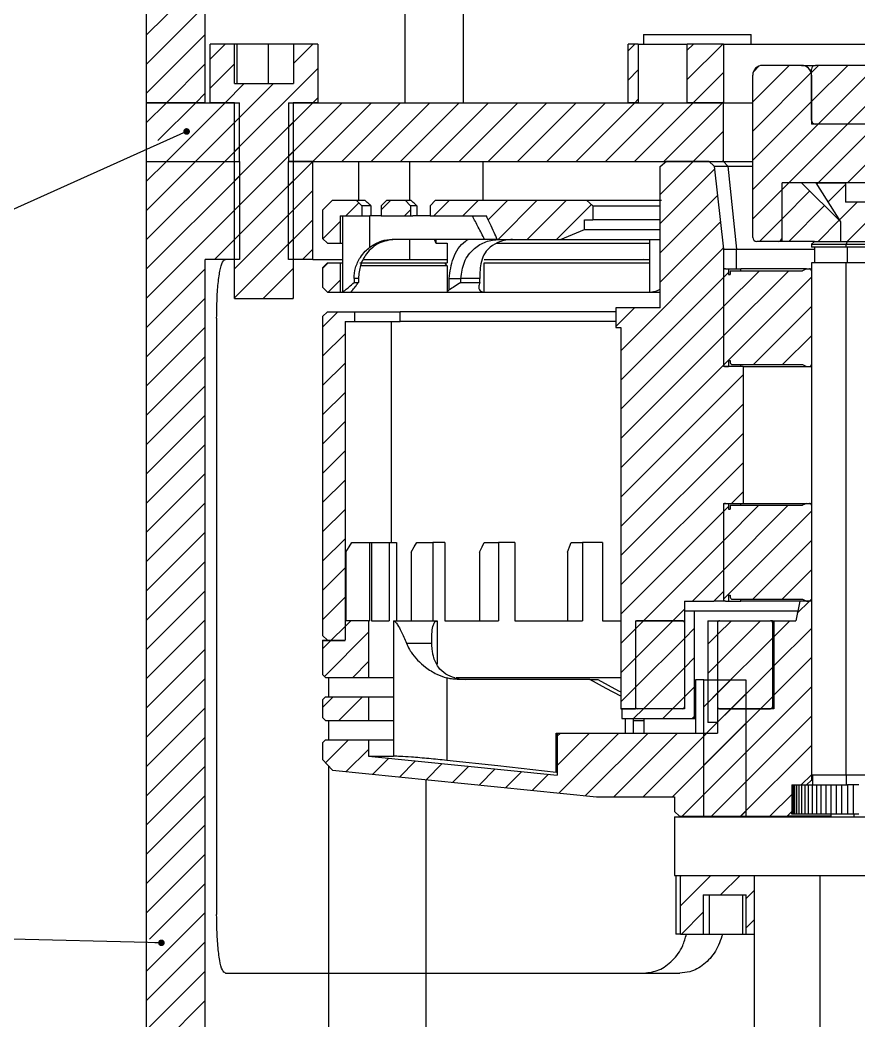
# Model space of a CAD drawing. Header units: millimetres. Extents: x -10 to 1189, y -23 to 841.
# Drawn here: x 392.6 to 521.4, y 525.8 to 679.4 of the extents above; entities that cross this region are included whole.
import ezdxf

# ---------------------------------------------------------------- set-up
doc = ezdxf.new("R2010")
doc.units = ezdxf.units.MM
doc.layers.add('10', color=7, linetype='Continuous')
doc.dimstyles.new('SLDDIMSTYLE0', dxfattribs={"dimtxt": 0.18, "dimasz": 1.016, "dimexe": 0, "dimexo": 0.0625, "dimgap": 0, "dimtad": 0, "dimtih": 1, "dimtoh": 1, "dimdec": 0, "dimrnd": 1e-09, "dimzin": 0, "dimdsep": 46, "dimtxsty": 'Standard', "dimblk1": 'DOT', "dimblk2": 'DOT', "dimsah": 1, "dimcen": 0.09, "dimadec": 0, "dimazin": 0, "dimtfac": 1.016, "dimtdec": 0, "dimtofl": 0, "dimtmove": 0, "dimatfit": 3, "dimldrblk": 'DOT', "dimfxl": 0, "dimfrac": 2, "dimtolj": 1, "dimtzin": 0, "dimarcsym": 0})

# ---------------------------------------------------------------- blocks, each defined once
blk = doc.blocks.new('SW_HATCH_0')
at = {"color": 0, "linetype": 'Continuous', "lineweight": 18}
for p, q in [((-150, 357.38), (-141, 366.38)), ((-150, 352.89), (-141, 361.89)), ((-150, 348.4), (-141, 357.4)), ((-140.25, 353.66), (-138, 355.91)), ((-127.46, 352.98), (-124.53, 355.91)), ((-76.12, 354.93), (-75.14, 355.91)), ((-67.07, 355), (-66.16, 355.91)), ((-67.07, 350.51), (-61.67, 355.91)), ((-147, 346.91), (-141, 352.91)), ((-140.25, 349.17), (-136.54, 352.89)), ((-136.5, 339.45), (-123.75, 352.2)), ((-76.12, 350.44), (-74.57, 351.99)), ((-57, 347.11), (-51.42, 352.69)), ((-56.91, 351.69), (-56, 352.6)), ((-48, 351.62), (-46.93, 352.69)), ((-48, 347.13), (-42.44, 352.69)), ((-46.95, 343.69), (-37.95, 352.69)), ((-42.46, 343.69), (-33.46, 352.69)), ((-66.18, 346.91), (-61.5, 351.59)), ((-57, 342.62), (-48.05, 351.57)), ((-138.02, 346.91), (-135.02, 349.91)), ((-136.5, 343.94), (-130.53, 349.91)), ((-142.51, 346.91), (-141, 348.42)), ((-124.55, 346.91), (-123.75, 347.71)), ((-75.16, 346.91), (-74.57, 347.5)), ((-61.69, 346.91), (-61.5, 347.1)), ((-57, 338.13), (-48, 347.13)), ((-150, 343.91), (-147, 346.91)), ((-148.25, 341.17), (-142.51, 346.91)), ((-147.02, 337.91), (-138.02, 346.91)), ((-128.25, 343.21), (-124.55, 346.91)), ((-128.25, 338.72), (-120.06, 346.91)), ((-124.57, 337.91), (-115.57, 346.91)), ((-120.08, 337.91), (-111.08, 346.91)), ((-115.59, 337.91), (-106.59, 346.91)), ((-111.1, 337.91), (-102.1, 346.91)), ((-106.61, 337.91), (-97.61, 346.91)), ((-102.12, 337.91), (-93.12, 346.91)), ((-97.63, 337.91), (-88.63, 346.91)), ((-93.14, 337.91), (-84.14, 346.91)), ((-88.65, 337.91), (-79.65, 346.91)), ((-84.16, 337.91), (-75.16, 346.91)), ((-79.67, 337.91), (-70.67, 346.91)), ((-75.18, 337.91), (-66.18, 346.91)), ((-70.69, 337.91), (-61.69, 346.91)), ((-142.53, 337.91), (-135.75, 344.69)), ((-136.5, 334.96), (-127.5, 343.96)), ((-66.2, 337.91), (-61.5, 342.61)), ((-57, 333.64), (-46.95, 343.69)), ((-51.46, 334.69), (-42.46, 343.69)), ((-46.97, 334.69), (-37.97, 343.69)), ((-42.48, 334.69), (-33.48, 343.69)), ((-138.04, 337.91), (-135.75, 340.2)), ((-136.5, 330.47), (-127.5, 339.47)), ((-150, 325.95), (-138.04, 337.91)), ((-150, 330.44), (-142.53, 337.91)), ((-150, 334.93), (-147.02, 337.91)), ((-128.25, 334.23), (-124.57, 337.91)), ((-71.21, 332.9), (-66.12, 337.99)), ((-61.71, 337.91), (-61.5, 338.12)), ((-71.21, 328.41), (-62.86, 336.76)), ((-150, 321.46), (-135.75, 335.71)), ((-136.5, 325.98), (-127.5, 334.98)), ((-128.25, 329.74), (-124.5, 333.49)), ((-57, 329.15), (-52.5, 333.65)), ((-52.5, 333.65), (-51.46, 334.69)), ((-52.5, 329.16), (-48.24, 333.42)), ((-47.14, 334.52), (-46.97, 334.69)), ((-45.42, 331.75), (-42.75, 334.42)), ((-114, 330.52), (-112.53, 331.99)), ((-105.95, 329.59), (-103.55, 331.99)), ((-101.46, 329.59), (-99.06, 331.99)), ((-97.58, 328.98), (-94.57, 331.99)), ((-96.08, 325.99), (-90.08, 331.99)), ((-91.59, 325.99), (-85.59, 331.99)), ((-71.21, 323.92), (-62.41, 332.72)), ((-150, 316.97), (-135.75, 331.22)), ((-136.5, 321.49), (-127.5, 330.49)), ((-119.42, 329.59), (-117.43, 331.58)), ((-110.44, 329.59), (-109.5, 330.53)), ((-87.1, 325.99), (-81.75, 331.34)), ((-51.48, 325.69), (-45.99, 331.18)), ((-43.69, 328.99), (-40.99, 331.69)), ((-42.5, 325.69), (-36.5, 331.69)), ((-128.25, 325.25), (-124.5, 329)), ((-122.94, 326.08), (-120.3, 328.71)), ((-71.21, 319.43), (-61.97, 328.68)), ((-55.97, 325.69), (-52.5, 329.16)), ((-46.99, 325.69), (-43.75, 328.93)), ((-139.57, 322.91), (-135.75, 326.73)), ((-136.5, 317), (-127.5, 326)), ((-126.1, 322.91), (-124.5, 324.51)), ((-77.25, 308.9), (-61.52, 324.63)), ((-150, 312.48), (-141, 321.48)), ((-132.1, 316.91), (-127.5, 321.51)), ((-123, 321.52), (-122.13, 322.39)), ((-61.5, 311.18), (-51.49, 321.19)), ((-61.5, 315.67), (-55.98, 321.19)), ((-122.14, 317.89), (-120.3, 319.73)), ((-77.25, 304.41), (-61.5, 320.16)), ((-61.5, 320.16), (-60.75, 320.91)), ((-61.49, 306.7), (-48, 320.19)), ((-150, 307.99), (-141, 316.99)), ((-127.61, 316.91), (-127.5, 317.02)), ((-123, 312.54), (-120.65, 314.89)), ((-78, 312.64), (-75.15, 315.49)), ((-77.25, 299.92), (-61.5, 315.67)), ((-56.91, 306.79), (-48, 315.7)), ((-150, 303.5), (-141, 312.5)), ((-123, 308.05), (-119.55, 311.5)), ((-77.25, 295.43), (-61.5, 311.18)), ((-52.42, 306.79), (-48, 311.21)), ((-150, 299.01), (-141, 308.01)), ((-123, 303.56), (-119.55, 307.01)), ((-77.25, 290.94), (-61.5, 306.69)), ((-48.22, 306.5), (-48.01, 306.71)), ((-77.25, 286.45), (-58.5, 305.2)), ((-150, 294.52), (-141, 303.52)), ((-123, 299.07), (-119.55, 302.52)), ((-77.25, 281.96), (-58.5, 300.71)), ((-150, 290.03), (-141, 299.03)), ((-123, 294.58), (-119.55, 298.03)), ((-77.25, 277.47), (-58.5, 296.22)), ((-150, 285.54), (-141, 294.54)), ((-123, 290.09), (-119.55, 293.54)), ((-77.25, 272.98), (-58.5, 291.73)), ((-150, 281.05), (-141, 290.05)), ((-123, 285.6), (-119.55, 289.05)), ((-60.25, 285.49), (-58.5, 287.24)), ((-150, 276.56), (-141, 285.56)), ((-123, 281.11), (-119.55, 284.56)), ((-77.25, 268.49), (-61.5, 284.24)), ((-61.5, 275.26), (-51.57, 285.19)), ((-61.5, 279.75), (-56.06, 285.19)), ((-61.5, 284.24), (-60.75, 284.99)), ((-61.5, 270.77), (-48, 284.27)), ((-150, 272.07), (-141, 281.07)), ((-123, 276.62), (-119.55, 280.07)), ((-73.76, 267.49), (-61.5, 279.75)), ((-56.99, 270.79), (-48, 279.78)), ((-150, 267.58), (-141, 276.58)), ((-123, 272.13), (-119.55, 275.58)), ((-66.27, 270.49), (-61.5, 275.26)), ((-52.5, 270.79), (-48, 275.29)), ((-150, 263.09), (-141, 272.09)), ((-123, 267.64), (-119.55, 271.09)), ((-50.17, 268.63), (-48.31, 270.49)), ((-48.31, 270.49), (-48, 270.8)), ((-69.27, 267.49), (-67.5, 269.26)), ((-150, 258.6), (-141, 267.6)), ((-119.55, 266.6), (-118.66, 267.49)), ((-75, 266.25), (-73.76, 267.49)), ((-75, 261.76), (-69.27, 267.49)), ((-62.4, 260.89), (-55.8, 267.49)), ((-62.4, 265.38), (-60.29, 267.49)), ((-53.76, 265.04), (-51.31, 267.49)), ((-122.71, 258.95), (-115.95, 265.71)), ((-121.66, 264.49), (-119.55, 266.6)), ((-77.25, 264), (-75, 266.25)), ((-67.5, 264.77), (-66, 266.27)), ((-53.76, 260.55), (-48, 266.31)), ((-123, 263.15), (-121.66, 264.49)), ((-75, 257.27), (-67.5, 264.77)), ((-63.9, 263.88), (-62.4, 265.38)), ((-62.4, 256.4), (-54, 264.8)), ((-150, 254.11), (-141, 263.11)), ((-118.38, 258.79), (-115.95, 261.22)), ((-77.25, 259.51), (-75, 261.76)), ((-67.5, 260.28), (-66, 261.78)), ((-53.76, 256.06), (-48, 261.82)), ((-73.79, 253.99), (-67.5, 260.28)), ((-63.9, 259.39), (-62.4, 260.89)), ((-60.32, 253.99), (-54, 260.31)), ((-150, 249.62), (-141, 258.62)), ((-64.5, 254.3), (-60.38, 258.41)), ((-77.25, 255.02), (-75, 257.27)), ((-67.84, 237.49), (-48, 257.33)), ((-67.5, 255.79), (-66, 257.29)), ((-123, 254.17), (-121.38, 255.79)), ((-120.49, 252.19), (-116.89, 255.79)), ((-69.3, 253.99), (-67.5, 255.79)), ((-64.5, 249.81), (-58.06, 256.25)), ((-63.9, 254.9), (-62.4, 256.4)), ((-55.83, 253.99), (-54, 255.82)), ((-150, 245.13), (-141, 254.13)), ((-75.29, 252.49), (-73.79, 253.99)), ((-70.8, 252.49), (-69.3, 253.99)), ((-69.33, 240.49), (-55.83, 253.99)), ((-62.4, 251.91), (-60.32, 253.99)), ((-116, 252.19), (-115.95, 252.24)), ((-66.31, 252.49), (-66, 252.8)), ((-63.35, 237.49), (-48, 252.84)), ((-62.42, 251.89), (-62.4, 251.91)), ((-64.5, 245.32), (-58.06, 251.76)), ((-150, 240.64), (-141, 249.64)), ((-122.53, 245.66), (-119, 249.19)), ((-87, 245.27), (-82.03, 250.24)), ((-87, 249.76), (-86.52, 250.24)), ((-86.72, 241.06), (-77.54, 250.24)), ((-82.64, 240.65), (-73.05, 250.24)), ((-78.31, 240.49), (-68.56, 250.24)), ((-73.82, 240.49), (-64.07, 250.24)), ((-119.37, 244.33), (-115.95, 247.75)), ((-64.5, 240.83), (-58.06, 247.27)), ((-58.86, 237.49), (-48, 248.35)), ((-115.29, 243.92), (-112.83, 246.38)), ((-111.21, 243.51), (-108.74, 245.98)), ((-150, 236.15), (-141, 245.15)), ((-107.13, 243.1), (-104.66, 245.57)), ((-103.05, 242.69), (-100.58, 245.16)), ((-98.97, 242.28), (-96.5, 244.75)), ((-94.88, 241.88), (-92.42, 244.34)), ((-90.8, 241.47), (-88.33, 243.93)), ((-63.42, 237.41), (-58.06, 242.78)), ((-49.57, 242.29), (-48, 243.86)), ((-150, 231.66), (-141, 240.66)), ((-54.37, 237.49), (-51.03, 240.83)), ((-58.93, 237.41), (-58.06, 238.29)), ((-150, 227.17), (-141, 236.17)), ((-150, 222.68), (-141, 231.68)), ((-68.09, 223.77), (-63.44, 228.41)), ((-68.09, 228.26), (-67.93, 228.41)), ((-61.95, 225.41), (-58.95, 228.41)), ((-149.56, 218.63), (-141, 227.19)), ((-58.03, 224.85), (-56.77, 226.11)), ((-150, 213.7), (-141, 222.7)), ((-67.95, 219.41), (-64.6, 222.77)), ((-58.03, 220.36), (-56.77, 221.62)), ((-150, 209.21), (-141, 218.21)), ((-150, 204.72), (-141, 213.72)), ((-150, 200.23), (-141, 209.23))]:
    blk.add_line(p, q, dxfattribs=at)
blk = doc.blocks.new('_Dot')
at = {"color": 0, "linetype": 'ByBlock', "lineweight": -2}
blk.add_line((-0.5, 0), (-1, 0), dxfattribs=at)
at = {"color": 0, "linetype": 'ByBlock', "const_width": 0.5}
blk.add_lwpolyline([(-0.25, 0, 1), (0.25, 0, 1)], format="xyb", close=True, dxfattribs=at)

msp = doc.modelspace()

# ---------------------------------------------------------------- linework, layer by layer
at = {"color": 7, "linetype": 'Continuous', "lineweight": 25}
for p, q in [((412.06, 666.67), (412.06, 696.67)), ((421.06, 666.67), (421.06, 696.67)), ((451.69, 681.67), (451.69, 666.67)), ((460.69, 666.67), (460.69, 681.67)), ((488.3, 677.17), (488.3, 675.67)), ((488.3, 677.17), (504.8, 677.17)), ((504.8, 675.67), (504.8, 677.17)), ((421.81, 666.67), (421.81, 675.67)), ((425.53, 675.67), (421.81, 675.67)), ((425.53, 669.67), (425.53, 675.67)), ((425.93, 675.67), (425.53, 675.67)), ((425.93, 675.67), (425.93, 669.67)), ((430.72, 675.67), (425.93, 675.67)), ((430.72, 675.67), (430.72, 669.67)), ((434.6, 675.67), (430.72, 675.67)), ((434.6, 675.67), (434.6, 669.67)), ((438.31, 675.67), (434.6, 675.67)), ((438.31, 675.67), (438.31, 666.67)), ((485.94, 666.67), (485.94, 675.67)), ((487.49, 675.67), (485.94, 675.67)), ((487.49, 675.67), (487.49, 666.67)), ((487.49, 675.67), (494.99, 675.67)), ((494.99, 666.67), (494.99, 675.67)), ((500.56, 675.67), (494.99, 675.67)), ((500.56, 675.67), (500.56, 666.67)), ((500.56, 675.67), (545.56, 675.67)), ((512.56, 672.44), (506.56, 672.44)), ((512.56, 672.44), (514.66, 672.44)), ((514.06, 664.04), (514.06, 671.84)), ((531.46, 672.44), (514.66, 672.44)), ((425.53, 669.67), (434.6, 669.67)), ((505.06, 646.04), (505.06, 670.94)), ((514.06, 670.94), (514.06, 663.44)), ((421.06, 666.67), (412.06, 666.67)), ((412.06, 657.67), (412.06, 666.67)), ((412.06, 666.67), (426.31, 666.67)), ((425.56, 666.67), (421.81, 666.67)), ((425.56, 636.67), (425.56, 666.67)), ((426.31, 657.67), (426.31, 666.67)), ((433.81, 666.67), (433.81, 657.67)), ((433.81, 666.67), (500.56, 666.67)), ((438.31, 666.67), (434.56, 666.67)), ((434.56, 666.67), (434.56, 636.67)), ((487.49, 666.67), (485.94, 666.67)), ((500.56, 666.67), (494.99, 666.67)), ((500.56, 666.67), (505.06, 666.67)), ((500.56, 657.67), (500.56, 666.67)), ((532.06, 663.44), (514.06, 663.44)), ((531.46, 663.44), (514.66, 663.44)), ((412.06, 657.67), (426.31, 657.67)), ((412.06, 266.17), (412.06, 657.67)), ((426.31, 657.67), (426.31, 642.67)), ((433.81, 657.67), (500.56, 657.67)), ((433.81, 642.67), (433.81, 657.67)), ((437.56, 657.67), (433.81, 657.67)), ((437.56, 642.67), (437.56, 657.67)), ((444.6, 651.74), (444.6, 657.67)), ((452.44, 651.74), (452.44, 657.67)), ((463.69, 651.74), (463.69, 657.67)), ((490.85, 656.9), (491.8, 657.74)), ((491.8, 657.74), (498.31, 657.74)), ((498.31, 657.74), (499.15, 656.99)), ((500.56, 657.67), (505.06, 657.67)), ((500.57, 657.67), (501.25, 656.99)), ((490.85, 650.91), (490.85, 656.9)), ((499.15, 656.99), (500.56, 644.24)), ((499.15, 656.99), (501.25, 656.99)), ((501.25, 656.99), (505.06, 656.99)), ((501.25, 656.99), (502.55, 644.24)), ((536.56, 654.44), (509.56, 654.44)), ((509.56, 646.04), (509.56, 654.44)), ((509.56, 645.44), (509.56, 654.44)), ((512.56, 654.44), (509.56, 654.44)), ((518.56, 648.44), (512.56, 654.44)), ((518.56, 648.44), (514.81, 654.44)), ((514.81, 654.44), (519.31, 654.44)), ((519.31, 654.44), (519.31, 651.44)), ((519.34, 651.44), (519.34, 654.44)), ((440.56, 651.74), (439.06, 650.24)), ((440.56, 651.74), (444.23, 651.74)), ((444.23, 651.74), (445.06, 650.9)), ((444.23, 651.74), (445.54, 651.74)), ((448.9, 651.74), (448.06, 650.9)), ((448.9, 651.74), (451.73, 651.74)), ((451.73, 651.74), (452.56, 650.9)), ((451.73, 651.74), (452.6, 651.74)), ((456.4, 651.74), (455.56, 650.9)), ((456.4, 651.74), (479.57, 651.74)), ((479.57, 651.74), (480.53, 650.9)), ((479.57, 651.74), (491.06, 651.74)), ((526.81, 651.44), (519.31, 651.44)), ((439.06, 650.24), (439.06, 645.89)), ((445.06, 650.9), (445.06, 649.34)), ((446.47, 650.9), (446.47, 649.34)), ((448.06, 650.9), (448.06, 649.34)), ((452.56, 650.9), (452.56, 649.34)), ((453.52, 650.9), (452.56, 650.9)), ((453.52, 650.9), (453.52, 649.34)), ((455.56, 650.9), (455.56, 649.34)), ((480.53, 650.9), (480.53, 648.74)), ((480.53, 650.9), (490.85, 650.9)), ((490.85, 650.9), (490.85, 650.91)), ((490.85, 635.24), (490.85, 650.9)), ((441.76, 649.34), (445.06, 649.34)), ((441.76, 649.34), (441.76, 645.14)), ((442.1, 649.34), (442.1, 645.14)), ((445.06, 649.34), (445.72, 649.34)), ((445.72, 649.34), (446.32, 649.34)), ((446.32, 644.56), (446.32, 649.34)), ((448.06, 649.34), (446.32, 649.34)), ((448.06, 649.34), (452.56, 649.34)), ((452.56, 649.34), (452.9, 649.34)), ((455.56, 649.34), (452.9, 649.34)), ((455.56, 649.34), (464.19, 649.34)), ((479.22, 648.74), (480.53, 648.74)), ((479.22, 647.24), (479.22, 648.74)), ((490.85, 648.74), (480.53, 648.74)), ((518.56, 645.44), (518.56, 648.44)), ((475.56, 645.74), (479.22, 647.24)), ((479.22, 647.24), (490.85, 647.24)), ((439.06, 645.89), (439.81, 645.14)), ((439.81, 645.14), (441.76, 645.14)), ((441.76, 645.14), (442.1, 645.14)), ((442.1, 645.14), (442.1, 642.14)), ((463.92, 645.74), (449.74, 645.74)), ((452.44, 642.67), (452.44, 645.74)), ((456.49, 645.14), (456.44, 645.14)), ((456.49, 645.14), (456.49, 645.74)), ((456.49, 645.14), (458.16, 645.14)), ((458.16, 645.14), (458.16, 642.14)), ((465.68, 645.14), (489.21, 645.14)), ((465.85, 645.74), (475.56, 645.74)), ((475.56, 645.74), (490.85, 645.74)), ((489.21, 645.74), (489.21, 645.14)), ((489.21, 645.14), (489.21, 642.14)), ((508.96, 645.44), (505.66, 645.44)), ((509.56, 645.44), (508.96, 645.44)), ((514.51, 645.44), (509.56, 645.44)), ((514.51, 645.44), (514.06, 644.99)), ((514.06, 644.99), (514.06, 644.54)), ((514.06, 644.99), (519.37, 644.99)), ((514.51, 645.44), (519.55, 645.44)), ((519.55, 645.44), (519.37, 644.99)), ((519.37, 644.54), (519.37, 644.99)), ((519.37, 644.99), (532.06, 644.99)), ((519.55, 645.44), (531.61, 645.44)), ((500.56, 644.24), (500.56, 626.24)), ((500.56, 644.24), (502.55, 644.24)), ((502.55, 644.24), (514.51, 644.24)), ((502.55, 641.24), (502.55, 644.24)), ((519.37, 644.54), (514.06, 644.54)), ((514.51, 644.54), (514.51, 642.14)), ((532.06, 644.54), (519.37, 644.54)), ((519.55, 644.54), (519.55, 642.14)), ((421.06, 524.17), (421.06, 642.67)), ((426.31, 642.67), (421.06, 642.67)), ((437.56, 642.67), (433.81, 642.67)), ((437.56, 642.67), (442.1, 642.67)), ((439.81, 642.14), (439.06, 641.39)), ((439.81, 642.14), (441.76, 642.14)), ((441.76, 642.14), (441.76, 637.64)), ((441.76, 642.14), (442.1, 642.14)), ((442.1, 642.14), (442.1, 637.64)), ((445.37, 642.67), (452.44, 642.67)), ((452.44, 642.67), (458.16, 642.67)), ((457.74, 642.14), (458.16, 642.14)), ((463.84, 642.67), (489.21, 642.67)), ((463.84, 637.64), (463.84, 642.14)), ((463.84, 642.14), (489.21, 642.14)), ((489.21, 642.55), (488.37, 642.67)), ((489.21, 642.14), (489.21, 637.64)), ((514.06, 642.14), (514.06, 563.54)), ((519.37, 642.14), (514.06, 642.14)), ((519.37, 563.54), (519.37, 642.14)), ((532.06, 642.14), (519.37, 642.14)), ((439.06, 641.39), (439.06, 638.39)), ((458.16, 641.69), (458.16, 637.64)), ((500.56, 640.94), (500.56, 626.54)), ((500.86, 641.24), (501.31, 641.24)), ((501.31, 641.24), (501.31, 640.34)), ((501.31, 641.24), (503.23, 641.24)), ((501.61, 640.94), (501.61, 640.34)), ((501.61, 640.94), (512.71, 640.94)), ((513.31, 641.24), (503.23, 641.24)), ((503.23, 640.94), (503.23, 641.24)), ((513.31, 641.24), (512.71, 640.94)), ((513.31, 641.24), (513.76, 641.24)), ((513.76, 641.24), (514.06, 641.24)), ((514.06, 640.94), (514.06, 626.54)), ((443.88, 639.74), (443.88, 639.14)), ((444.56, 639.74), (443.88, 639.74)), ((443.88, 639.14), (444.56, 639.14)), ((444.56, 639.74), (444.56, 639.14)), ((458.48, 637.99), (458.48, 639.74)), ((458.48, 639.74), (460.28, 639.74)), ((463.17, 639.74), (460.28, 639.74)), ((460.28, 639.14), (460.28, 639.74)), ((460.28, 639.14), (463.17, 639.14)), ((463.17, 639.14), (463.17, 639.74)), ((501.31, 640.34), (501.61, 640.34)), ((439.06, 638.39), (439.81, 637.64)), ((439.81, 637.64), (441.76, 637.64)), ((441.76, 637.64), (442.1, 637.64)), ((442.1, 637.64), (443.38, 637.64)), ((443.38, 637.64), (458.16, 637.64)), ((458.16, 637.64), (463.84, 637.64)), ((463.84, 637.64), (489.21, 637.64)), ((489.21, 637.64), (490.85, 637.64)), ((425.56, 636.67), (434.56, 636.67)), ((439.81, 634.64), (439.06, 633.89)), ((439.81, 634.64), (443.97, 634.64)), ((443.97, 634.64), (443.97, 633.14)), ((443.97, 634.64), (450.94, 634.64)), ((450.94, 633.14), (450.94, 634.64)), ((484.06, 634.64), (450.94, 634.64)), ((484.06, 635.24), (484.06, 632.24)), ((490.85, 635.24), (484.06, 635.24)), ((422.81, 633.67), (422.81, 542.17)), ((439.06, 633.89), (439.06, 584.99)), ((442.51, 633.14), (442.51, 584.24)), ((442.51, 633.14), (443.97, 633.14)), ((443.97, 633.14), (450.94, 633.14)), ((449.61, 599.24), (449.61, 633.14)), ((484.06, 633.14), (450.94, 633.14)), ((484.06, 632.24), (484.81, 632.24)), ((484.81, 632.24), (484.81, 573.74)), ((501.31, 627.14), (501.31, 626.24)), ((501.31, 627.14), (501.61, 627.14)), ((501.61, 627.14), (501.61, 626.84)), ((503.56, 626.24), (500.56, 626.24)), ((500.86, 626.24), (501.31, 626.24)), ((501.91, 626.54), (512.71, 626.54)), ((503.23, 626.24), (503.23, 626.54)), ((503.56, 626.24), (503.56, 605.24)), ((503.56, 626.24), (513.31, 626.24)), ((512.71, 626.54), (513.31, 626.24)), ((513.31, 626.24), (513.76, 626.24)), ((513.76, 626.24), (514.06, 626.24)), ((500.56, 605.24), (500.56, 591.74)), ((500.56, 605.24), (503.56, 605.24)), ((500.86, 605.24), (501.31, 605.24)), ((501.31, 605.24), (501.31, 604.34)), ((503.23, 604.94), (503.23, 605.24)), ((503.56, 605.24), (513.31, 605.24)), ((513.31, 605.24), (512.71, 604.94)), ((513.31, 605.24), (513.76, 605.24)), ((513.76, 605.24), (514.06, 605.24)), ((500.56, 604.94), (500.56, 590.54)), ((501.31, 604.34), (501.61, 604.34)), ((501.61, 604.94), (501.61, 604.34)), ((501.61, 604.94), (512.71, 604.94)), ((514.06, 604.94), (514.06, 590.54)), ((443.56, 599.24), (446.26, 599.24)), ((446.26, 599.24), (446.26, 587.24)), ((446.26, 599.24), (446.58, 599.24)), ((446.58, 599.24), (446.58, 587.24)), ((446.58, 599.19), (446.61, 599.24)), ((446.61, 599.24), (449.27, 599.24)), ((449.27, 599.24), (449.27, 587.24)), ((449.27, 599.24), (450.38, 599.24)), ((450.38, 599.24), (450.38, 587.24)), ((453.5, 599.24), (455.97, 599.24)), ((455.97, 599.24), (455.97, 587.24)), ((457.82, 599.24), (455.97, 599.24)), ((457.82, 599.24), (457.82, 587.24)), ((463.87, 599.24), (466.03, 599.24)), ((466.03, 599.24), (466.03, 587.24)), ((468.53, 599.24), (466.03, 599.24)), ((468.53, 599.24), (468.53, 587.24)), ((477.21, 599.24), (478.96, 599.24)), ((478.96, 599.24), (478.96, 587.24)), ((481.98, 599.24), (478.96, 599.24)), ((481.98, 599.24), (481.98, 587.24)), ((442.65, 597.74), (442.65, 587.24)), ((452.67, 597.74), (452.67, 587.24)), ((463.15, 597.74), (463.15, 587.24)), ((476.63, 597.74), (476.63, 587.24)), ((500.56, 591.74), (499.06, 590.24)), ((494.56, 590.24), (494.56, 587.24)), ((494.56, 590.24), (499.06, 590.24)), ((500.86, 590.24), (499.06, 590.24)), ((500.86, 590.24), (501.31, 590.24)), ((501.31, 591.14), (501.31, 590.24)), ((501.31, 591.14), (501.61, 591.14)), ((501.31, 590.24), (503.23, 590.24)), ((501.61, 591.14), (501.61, 590.84)), ((501.91, 590.54), (512.71, 590.54)), ((503.23, 590.24), (503.23, 590.54)), ((512.26, 590.24), (503.23, 590.24)), ((512.26, 590.24), (511.66, 587.24)), ((514.06, 590.24), (512.26, 590.24)), ((512.71, 590.54), (513.31, 590.24)), ((513.31, 590.24), (513.76, 590.24)), ((514.06, 590.24), (514.06, 562.79)), ((494.56, 588.74), (494.56, 573.74)), ((494.56, 588.74), (496.06, 588.74)), ((496.06, 588.74), (496.06, 572.24)), ((496.06, 588.74), (511.96, 588.74)), ((442.51, 587.24), (442.51, 584.24)), ((446.11, 587.24), (442.51, 587.24)), ((446.11, 587.24), (446.11, 578.54)), ((446.11, 587.24), (446.26, 587.24)), ((446.58, 587.24), (449.27, 587.24)), ((449.95, 587.2), (452.9, 587.2)), ((449.95, 587.2), (449.95, 578.54)), ((450.38, 587.24), (452.9, 587.24)), ((452.9, 587.2), (452.9, 587.24)), ((452.9, 587.24), (455.97, 587.24)), ((452.9, 587.2), (456.63, 587.2)), ((456.63, 587.2), (456.63, 580.56)), ((457.82, 587.24), (466.03, 587.24)), ((468.53, 587.24), (478.96, 587.24)), ((481.98, 587.24), (484.81, 587.24)), ((487.06, 587.24), (494.56, 587.24)), ((487.06, 587.24), (487.06, 573.74)), ((487.06, 586.94), (487.06, 574.04)), ((494.26, 587.24), (487.36, 587.24)), ((494.56, 586.94), (494.56, 574.04)), ((498.16, 587.24), (498.16, 571.64)), ((498.16, 587.24), (499.66, 587.24)), ((499.66, 587.24), (499.66, 571.64)), ((499.66, 587.24), (499.96, 587.24)), ((499.66, 586.94), (499.66, 574.04)), ((499.96, 587.24), (507.76, 587.24)), ((508.11, 587.24), (507.76, 587.24)), ((508.06, 586.94), (508.06, 574.04)), ((508.11, 586.94), (508.06, 586.94)), ((508.11, 587.24), (508.11, 573.74)), ((508.11, 587.24), (508.3, 587.24)), ((508.3, 587.24), (508.3, 573.74)), ((508.3, 587.24), (511.66, 587.24)), ((439.06, 584.99), (439.81, 584.24)), ((439.06, 584.24), (439.06, 578.99)), ((439.06, 584.24), (442.51, 584.24)), ((439.06, 584.18), (442.51, 584.18)), ((439.81, 584.24), (442.51, 584.24)), ((451.91, 583.8), (455.82, 583.8)), ((439.06, 578.99), (439.51, 578.54)), ((439.51, 578.54), (446.11, 578.54)), ((439.96, 578.54), (439.96, 575.54)), ((446.11, 578.54), (449.95, 578.54)), ((449.95, 578.54), (449.95, 575.54)), ((458.11, 578.45), (458.11, 565.81)), ((459.55, 578.54), (484.81, 578.54)), ((480.07, 578.24), (459.73, 578.24)), ((480.07, 578.24), (481.3, 578.24)), ((496.28, 578.17), (496.28, 569.99)), ((497.57, 578.17), (496.28, 578.17)), ((497.57, 557.17), (497.57, 578.17)), ((497.57, 578.17), (504, 578.17)), ((504, 578.17), (504, 557.17)), ((439.51, 575.54), (439.06, 575.09)), ((439.06, 575.09), (439.06, 572.39)), ((439.51, 575.54), (446.11, 575.54)), ((446.11, 575.54), (446.11, 571.94)), ((446.11, 575.54), (449.95, 575.54)), ((449.95, 575.54), (449.95, 571.94)), ((484.81, 573.74), (487.06, 573.74)), ((484.96, 573.74), (484.96, 572.24)), ((494.56, 573.74), (484.96, 573.74)), ((494.26, 573.74), (487.36, 573.74)), ((499.66, 573.74), (499.66, 569.99)), ((508.3, 573.74), (499.66, 573.74)), ((499.96, 573.74), (507.76, 573.74)), ((508.11, 574.04), (508.06, 574.04)), ((439.06, 572.39), (439.51, 571.94)), ((439.51, 571.94), (446.11, 571.94)), ((439.96, 571.94), (439.96, 568.94)), ((446.11, 571.94), (449.95, 571.94)), ((449.95, 571.94), (449.95, 568.94)), ((484.96, 572.24), (496.06, 572.24)), ((485.54, 569.99), (485.54, 572.24)), ((486.77, 569.99), (486.77, 572.24)), ((486.77, 571.94), (488.33, 571.94)), ((488.33, 572.24), (488.33, 571.94)), ((488.33, 571.94), (488.33, 569.99)), ((496.06, 572.24), (496.28, 572.24)), ((499.66, 571.64), (498.16, 571.64)), ((474.89, 563.97), (474.89, 569.99)), ((474.89, 569.99), (475.06, 569.99)), ((475.06, 569.99), (475.06, 563.55)), ((475.06, 569.99), (499.66, 569.99)), ((439.51, 568.94), (439.06, 568.49)), ((439.06, 568.49), (439.06, 565.94)), ((439.51, 568.94), (446.11, 568.94)), ((446.11, 568.94), (446.11, 566.45)), ((446.11, 568.94), (449.95, 568.94)), ((449.95, 568.94), (449.95, 566.45)), ((439.06, 565.94), (440.56, 564.29)), ((446.11, 566.45), (475.06, 563.55)), ((446.11, 566.45), (449.95, 566.45)), ((439.96, 564.95), (439.96, 524.17)), ((440.56, 564.29), (481.06, 560.24)), ((454.96, 524.17), (454.96, 562.85)), ((514.06, 562.79), (513.31, 562.04)), ((519.37, 563.54), (514.06, 563.54)), ((514.06, 562.79), (514.21, 562.79)), ((514.21, 562.08), (514.17, 562.04)), ((514.21, 563.54), (514.21, 562.04)), ((532.06, 563.54), (519.37, 563.54)), ((519.43, 562.04), (519.43, 563.54)), ((511.03, 562.04), (511.03, 557.54)), ((511.03, 562.04), (511.09, 562.04)), ((511.11, 562.04), (511.11, 557.54)), ((511.11, 562.04), (511.24, 562.04)), ((511.26, 562.04), (511.26, 557.54)), ((511.26, 562.04), (511.47, 562.04)), ((511.48, 562.04), (511.48, 557.54)), ((511.48, 562.04), (511.75, 562.04)), ((511.77, 562.04), (511.77, 557.54)), ((511.77, 562.04), (512.1, 562.04)), ((512.13, 562.04), (512.13, 557.54)), ((512.13, 562.04), (512.53, 562.04)), ((512.55, 562.04), (512.55, 557.54)), ((512.55, 562.04), (513.02, 562.04)), ((513.03, 562.04), (513.03, 557.54)), ((513.03, 562.04), (513.56, 562.04)), ((513.57, 562.04), (513.57, 557.54)), ((513.57, 562.04), (514.15, 562.04)), ((514.17, 562.04), (514.17, 557.54)), ((514.17, 562.04), (514.82, 562.04)), ((514.82, 562.04), (514.82, 557.54)), ((514.82, 562.04), (515.52, 562.04)), ((515.52, 562.04), (515.52, 557.54)), ((515.52, 562.04), (516.26, 562.04)), ((516.26, 562.04), (516.26, 557.54)), ((516.26, 562.04), (517.04, 562.04)), ((517.04, 562.04), (517.04, 557.54)), ((517.04, 562.04), (517.86, 562.04)), ((517.85, 562.04), (517.85, 557.54)), ((517.85, 562.04), (518.69, 562.04)), ((518.69, 562.04), (518.69, 557.54)), ((518.69, 562.04), (519.57, 562.04)), ((520.45, 562.04), (519.57, 562.04)), ((519.59, 562.04), (519.59, 557.54)), ((520.46, 562.04), (520.46, 557.54)), ((521.35, 562.04), (520.46, 562.04)), ((481.06, 560.24), (493.06, 560.24)), ((493.06, 560.24), (493.06, 557.99)), ((493.06, 557.99), (493.81, 557.24)), ((511.03, 557.96), (510.31, 557.24)), ((511.02, 557.95), (511.02, 557.54)), ((511.09, 557.54), (511.03, 557.54)), ((511.24, 557.54), (511.11, 557.54)), ((511.47, 557.54), (511.26, 557.54)), ((511.75, 557.54), (511.48, 557.54)), ((512.1, 557.54), (511.77, 557.54)), ((512.53, 557.54), (512.13, 557.54)), ((513.02, 557.54), (512.55, 557.54)), ((513.56, 557.54), (513.03, 557.54)), ((514.15, 557.54), (513.57, 557.54)), ((514.8, 557.54), (514.17, 557.54)), ((515.5, 557.54), (514.82, 557.54)), ((516.26, 557.54), (515.52, 557.54)), ((517.04, 557.54), (516.26, 557.54)), ((517.86, 557.54), (517.04, 557.54)), ((517.06, 557.54), (517.06, 557.17)), ((518.69, 557.54), (517.85, 557.54)), ((519.57, 557.54), (518.69, 557.54)), ((520.45, 557.54), (519.57, 557.54)), ((521.35, 557.54), (520.46, 557.54)), ((520.6, 557.17), (520.6, 557.54)), ((493.06, 557.17), (493.06, 548.17)), ((493.06, 557.17), (541.1, 557.17)), ((493.81, 557.24), (510.31, 557.24)), ((495.4, 557.24), (495.4, 557.17)), ((496.28, 557.24), (496.28, 557.17)), ((505.28, 557.17), (505.28, 557.24)), ((517.06, 557.24), (510.31, 557.24)), ((493.06, 548.17), (541.1, 548.17)), ((493.28, 548.17), (493.28, 539.17)), ((493.98, 539.17), (493.98, 548.17)), ((505.29, 548.17), (505.29, 524.17)), ((515.4, 524.17), (515.4, 548.17)), ((497.46, 545.17), (504.03, 545.17)), ((497.46, 545.17), (497.46, 539.17)), ((498.37, 545.17), (498.37, 539.17)), ((503.47, 545.17), (503.47, 539.17)), ((504.03, 539.17), (504.03, 545.17)), ((493.98, 539.17), (493.28, 539.17)), ((493.98, 539.17), (497.46, 539.17)), ((497.46, 539.17), (498.37, 539.17)), ((498.37, 539.17), (503.47, 539.17)), ((503.47, 539.17), (504.03, 539.17)), ((504.03, 539.17), (505.29, 539.17)), ((424.18, 533.17), (493.86, 533.17))]:
    msp.add_line(p, q, dxfattribs=at)
at = {"color": 7, "linetype": 'Continuous', "lineweight": 25, "flags": 128}
for points in [[(446.47, 650.9), (446.14, 650.9), (445.85, 650.9), (445.61, 650.9), (445.42, 650.9), (445.26, 650.9), (445.15, 650.9), (445.09, 650.9), (445.06, 650.9)], [(446.39, 650.99), (446.43, 650.94), (446.47, 650.9)], [(453.44, 650.99), (453.48, 650.94), (453.52, 650.9)], [(444.76, 642.14), (445.26, 642.14), (446.77, 642.14), (448.52, 642.14), (450.5, 642.14), (452.7, 642.14), (455.11, 642.14), (457.74, 642.14)], [(457.74, 642.14), (457.97, 641.89), (458.16, 641.69)], [(458.16, 641.69), (455.53, 641.69), (453.11, 641.69), (450.91, 641.69), (448.93, 641.69), (447.18, 641.69), (445.67, 641.69), (444.87, 641.69)], [(443.7, 637.99), (443.52, 637.79), (443.38, 637.64)], [(458.16, 637.64), (458.34, 637.83), (458.48, 637.99)], [(442.65, 597.74), (443.16, 598.58), (443.56, 599.24)], [(452.67, 597.74), (453.13, 598.58), (453.5, 599.24)], [(463.15, 597.74), (463.56, 598.58), (463.87, 599.24)], [(476.63, 597.74), (476.96, 598.58), (477.21, 599.24)], [(484.81, 575.64), (482.59, 576.86), (480.07, 578.24)], [(481.3, 578.24), (484.48, 576.5), (484.81, 576.31)], [(474.89, 563.97), (465.94, 564.95), (458.11, 565.81)]]:
    msp.add_lwpolyline(points, dxfattribs=at)
at = {"color": 7, "linetype": 'Continuous', "lineweight": 25}
for centre, radius, start, end in [((506.56, 670.94), 1.5, 90, 180), ((512.56, 670.94), 1.5, 0, 90), ((514.66, 671.84), 0.6, 90, 180), ((514.66, 664.04), 0.6, 180, 270), ((505.66, 646.04), 0.6, 180, 270), ((508.96, 646.04), 0.6, 270, 0), ((500.86, 640.94), 0.3, 90, 180), ((513.76, 640.94), 0.3, 0, 90), ((501.91, 626.84), 0.3, 180, 270), ((500.86, 626.54), 0.3, 180, 270), ((513.76, 626.54), 0.3, 270, 0), ((500.86, 604.94), 0.3, 90, 180), ((513.76, 604.94), 0.3, 0, 90), ((500.86, 590.54), 0.3, 180, 270), ((501.91, 590.84), 0.3, 180, 270), ((513.76, 590.54), 0.3, 270, 0), ((487.36, 586.94), 0.3, 90, 180), ((494.26, 586.94), 0.3, 0, 90), ((499.96, 586.94), 0.3, 90, 180), ((507.76, 586.94), 0.3, 0, 90), ((487.36, 574.04), 0.3, 180, 270), ((494.26, 574.04), 0.3, 270, 0), ((499.96, 574.04), 0.3, 180, 270), ((507.76, 574.04), 0.3, 270, 0)]:
    msp.add_arc(centre, radius, start, end, dxfattribs=at)
for points, knots in [([(446.39, 650.99), (446.23, 651.13), (445.95, 651.38), (445.66, 651.63), (445.54, 651.74)], [0, 0, 0, 0, 0.55908, 1, 1, 1, 1]), ([(453.44, 650.99), (453.28, 651.13), (453, 651.38), (452.73, 651.63), (452.6, 651.74)], [0, 0, 0, 0, 0.558938, 1, 1, 1, 1]), ([(463.92, 645.74), (463.6, 646.36), (462.97, 647.56), (462.35, 648.76), (462.06, 649.34)], [0, 0, 0, 0, 0.520356, 1, 1, 1, 1]), ([(465.85, 645.74), (465.7, 646.09), (465.35, 646.9), (464.8, 648.1), (464.38, 648.94), (464.19, 649.34)], [0, 0, 0, 0, 0.287781, 0.665997, 1, 1, 1, 1]), ([(450.15, 645.74), (449.32, 645.63), (447.68, 645.4), (445.84, 643.78), (444.75, 641.79), (444.63, 640.42), (444.56, 639.74)], [0, 0, 0, 0, 0.291656, 0.573496, 0.788606, 1, 1, 1, 1]), ([(446.32, 644.56), (446.91, 644.93), (447.97, 645.61), (449.19, 645.7), (449.74, 645.74)], [0, 0, 0, 0, 0.5536929, 1, 1, 1, 1]), ([(456.44, 645.14), (456.39, 645.28), (456.33, 645.48), (456.27, 645.68), (456.25, 645.74)], [0, 0, 0, 0, 0.696885, 1, 1, 1, 1]), ([(458.48, 639.74), (458.62, 640.81), (458.9, 642.96), (460.24, 645.05), (461.27, 645.65), (461.42, 645.74)], [0, 0, 0, 0, 0.456697, 0.922928, 1, 1, 1, 1]), ([(460.28, 639.74), (460.39, 640.61), (460.61, 642.37), (462.16, 644.34), (464.1, 645.53), (465.47, 645.67), (466.17, 645.74)], [0, 0, 0, 0, 0.268828, 0.544693, 0.769578, 1, 1, 1, 1]), ([(465.85, 645.74), (465.6, 645.74), (465.14, 645.74), (464.31, 645.74), (463.92, 645.74)], [0, 0, 0, 0, 0.539336, 1, 1, 1, 1]), ([(468.21, 645.74), (467.52, 645.67), (466.29, 645.56), (465.25, 644.86), (464.79, 644.56)], [0, 0, 0, 0, 0.565476, 1, 1, 1, 1]), ([(443.88, 639.74), (443.93, 640.29), (444.03, 641.44), (444.72, 642.84), (445.54, 643.89), (446.08, 644.35), (446.32, 644.56)], [0, 0, 0, 0, 0.295584, 0.609636, 0.823583, 1, 1, 1, 1]), ([(464.79, 644.56), (464.51, 644.28), (463.85, 643.65), (463.41, 642.42), (463.19, 641.07), (463.18, 640.17), (463.17, 639.74)], [0, 0, 0, 0, 0.230161, 0.521866, 0.77017, 1, 1, 1, 1]), ([(422.81, 633.67), (422.82, 634.68), (422.85, 636.7), (423.05, 639.4), (423.38, 641.43), (423.78, 642.51), (424.07, 642.62), (424.18, 642.67)], [0, 0, 0, 0, 0.214648, 0.429297, 0.643928, 0.858485, 1, 1, 1, 1]), ([(442.1, 637.64), (442.14, 637.66), (442.22, 637.69), (442.59, 637.98), (443.14, 638.46), (443.62, 638.9), (443.88, 639.14)], [0, 0, 0, 0, 0.2027162, 0.4198639, 0.6839467, 1, 1, 1, 1]), ([(443.7, 637.99), (443.87, 638.2), (444.15, 638.59), (444.44, 638.97), (444.56, 639.14)], [0, 0, 0, 0, 0.564337, 1, 1, 1, 1]), ([(460.28, 639.14), (459.95, 638.93), (459.35, 638.55), (458.75, 638.16), (458.48, 637.99)], [0, 0, 0, 0, 0.55548, 1, 1, 1, 1]), ([(463.17, 639.14), (463.1, 638.9), (462.98, 638.46), (463.09, 637.98), (463.37, 637.69), (463.69, 637.66), (463.84, 637.64)], [0, 0, 0, 0, 0.316034, 0.580136, 0.797272, 1, 1, 1, 1]), ([(489.21, 637.64), (489.44, 637.66), (489.91, 637.7), (490.49, 637.88), (490.78, 638.06), (490.85, 638.1)], [0, 0, 0, 0, 0.413941, 0.85735, 1, 1, 1, 1]), ([(449.95, 587.2), (449.99, 587.19), (450.07, 587.17), (450.28, 587), (450.64, 586.52), (451.22, 585.43), (451.65, 584.42), (451.91, 583.8)], [0, 0, 0, 0, 0.072503, 0.147898, 0.317956, 0.581294, 1, 1, 1, 1]), ([(455.82, 583.8), (455.81, 584.41), (455.81, 585.41), (455.99, 586.51), (456.23, 587), (456.45, 587.17), (456.57, 587.19), (456.63, 587.2)], [0, 0, 0, 0, 0.411112, 0.681862, 0.85216, 0.927565, 1, 1, 1, 1]), ([(451.91, 583.8), (452.06, 583.47), (452.28, 583), (453.12, 581.69), (454.45, 580.31), (456.47, 579.01), (457.6, 578.63), (458.11, 578.45)], [0, 0, 0, 0, 0.1311852, 0.1881115, 0.5686681, 0.8020082, 1, 1, 1, 1]), ([(459.35, 578.45), (458.86, 578.63), (457.82, 579.01), (456.67, 580.16), (456.13, 581.38), (455.94, 582.35), (455.85, 583), (455.83, 583.47), (455.82, 583.8)], [0, 0, 0, 0, 0.1977646, 0.4308388, 0.7162894, 0.8121206, 0.8689958, 1, 1, 1, 1]), ([(459.73, 578.24), (459.43, 578.25), (458.88, 578.27), (458.35, 578.4), (458.11, 578.45)], [0, 0, 0, 0, 0.559877, 1, 1, 1, 1]), ([(459.35, 578.45), (459.64, 578.38), (460.18, 578.26), (460.72, 578.25), (460.96, 578.24)], [0, 0, 0, 0, 0.5601368, 1, 1, 1, 1]), ([(458.11, 565.81), (457.2, 565.9), (455.38, 566.09), (452.78, 566.3), (450.87, 566.43), (450.26, 566.44), (449.95, 566.45)], [0, 0, 0, 0, 0.2809033, 0.5607771, 0.7806031, 1, 1, 1, 1]), ([(424.18, 533.17), (424.01, 533.27), (423.66, 533.46), (423.26, 535.01), (422.97, 537.3), (422.83, 539.83), (422.81, 541.5), (422.81, 542.17)], [0, 0, 0, 0, 0.214635, 0.429276, 0.643809, 0.858389, 1, 1, 1, 1]), ([(488.37, 533.17), (489.15, 533.27), (490.71, 533.46), (492.79, 535.02), (494.29, 536.99), (494.72, 538.56), (494.89, 539.17)], [0, 0, 0, 0, 0.275131, 0.550269, 0.825279, 1, 1, 1, 1]), ([(500.46, 539.17), (500.13, 538.25), (499.45, 536.41), (497.61, 534.4), (495.65, 533.32), (494.37, 533.21), (493.86, 533.17)], [0, 0, 0, 0, 0.271734, 0.545621, 0.819415, 1, 1, 1, 1])]:
    msp.add_open_spline(points, degree=3, knots=knots, dxfattribs=at)

# ---------------------------------------------------------------- block references
at = {"color": 7, "linetype": 'Continuous', "lineweight": 18}
msp.add_blockref('SW_HATCH_0', (562.06, 319.75), dxfattribs=at)

# ---------------------------------------------------------------- leaders
at = {"layer": '10'}
for points in [[(418.2, 662.3), (320.01, 618.16)], [(414.34, 537.82), (320.01, 540.04)]]:
    msp.add_leader(points, dimstyle='SLDDIMSTYLE0', dxfattribs=at)

doc.saveas('drawing.dxf')
